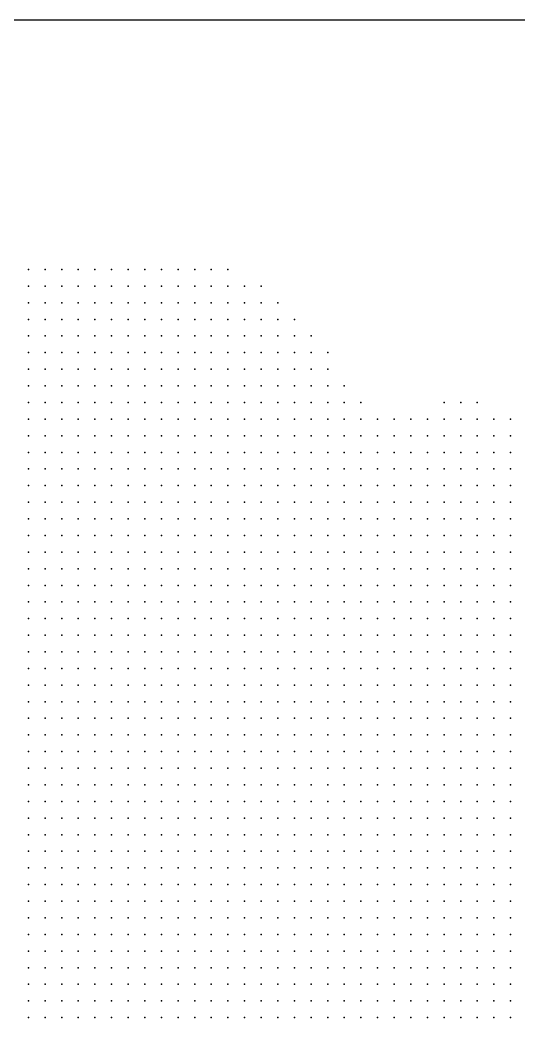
# Model space of a CAD drawing. Header units: millimetres. Extents: x 2848 to 6961, y 1568 to 7914.
# Drawn here: x 3367.8 to 3397.8, y 1649.8 to 1710.3 of the extents above; entities that cross this region are included whole.
import ezdxf

# ---------------------------------------------------------------- set-up
doc = ezdxf.new("R2010")
doc.units = ezdxf.units.MM
doc.header["$PDSIZE"] = -2

msp = doc.modelspace()

# ---------------------------------------------------------------- linework, layer by layer
msp.add_lwpolyline([(3308.282, 1590.289), (3428.282, 1590.289), (3428.282, 1710.289), (3308.282, 1710.289)], close=True)
at = {"color": 20, "true_color": 0xf44b2b}
for p in [(3368.282, 1695.289), (3369.282, 1695.289), (3370.282, 1695.289), (3371.282, 1695.289), (3372.282, 1695.289), (3373.282, 1695.289), (3374.282, 1695.289), (3375.282, 1695.289), (3376.282, 1695.289), (3377.282, 1695.289), (3378.282, 1695.289), (3379.282, 1695.289), (3380.282, 1695.289), (3368.282, 1694.289), (3369.282, 1694.289), (3370.282, 1694.289), (3371.282, 1694.289), (3372.282, 1694.289), (3373.282, 1694.289), (3374.282, 1694.289), (3375.282, 1694.289), (3376.282, 1694.289), (3377.282, 1694.289), (3378.282, 1694.289), (3379.282, 1694.289), (3380.282, 1694.289), (3381.282, 1694.289), (3382.282, 1694.289), (3368.282, 1693.289), (3369.282, 1693.289), (3370.282, 1693.289), (3371.282, 1693.289), (3372.282, 1693.289), (3373.282, 1693.289), (3374.282, 1693.289), (3375.282, 1693.289), (3376.282, 1693.289), (3377.282, 1693.289), (3378.282, 1693.289), (3379.282, 1693.289), (3380.282, 1693.289), (3381.282, 1693.289), (3382.282, 1693.289), (3383.282, 1693.289), (3368.282, 1692.289), (3369.282, 1692.289), (3370.282, 1692.289), (3371.282, 1692.289), (3372.282, 1692.289), (3373.282, 1692.289), (3374.282, 1692.289), (3375.282, 1692.289), (3376.282, 1692.289), (3377.282, 1692.289), (3378.282, 1692.289), (3379.282, 1692.289), (3380.282, 1692.289), (3381.282, 1692.289), (3382.282, 1692.289), (3383.282, 1692.289), (3384.282, 1692.289), (3368.282, 1691.289), (3369.282, 1691.289), (3370.282, 1691.289), (3371.282, 1691.289), (3372.282, 1691.289), (3373.282, 1691.289), (3374.282, 1691.289), (3375.282, 1691.289), (3376.282, 1691.289), (3377.282, 1691.289), (3378.282, 1691.289), (3379.282, 1691.289), (3380.282, 1691.289), (3381.282, 1691.289), (3382.282, 1691.289), (3383.282, 1691.289), (3384.282, 1691.289), (3385.282, 1691.289), (3368.282, 1690.289), (3369.282, 1690.289), (3370.282, 1690.289), (3371.282, 1690.289), (3372.282, 1690.289), (3373.282, 1690.289), (3374.282, 1690.289), (3375.282, 1690.289), (3376.282, 1690.289), (3377.282, 1690.289), (3378.282, 1690.289), (3379.282, 1690.289), (3380.282, 1690.289), (3381.282, 1690.289), (3382.282, 1690.289), (3383.282, 1690.289), (3384.282, 1690.289), (3385.282, 1690.289), (3386.282, 1690.289), (3368.282, 1689.289), (3369.282, 1689.289), (3370.282, 1689.289), (3371.282, 1689.289), (3372.282, 1689.289), (3373.282, 1689.289), (3374.282, 1689.289), (3375.282, 1689.289), (3376.282, 1689.289), (3377.282, 1689.289), (3378.282, 1689.289), (3379.282, 1689.289), (3380.282, 1689.289), (3381.282, 1689.289), (3382.282, 1689.289), (3383.282, 1689.289), (3384.282, 1689.289), (3385.282, 1689.289), (3386.282, 1689.289), (3368.282, 1688.289), (3369.282, 1688.289), (3370.282, 1688.289), (3371.282, 1688.289), (3372.282, 1688.289), (3373.282, 1688.289), (3374.282, 1688.289), (3375.282, 1688.289), (3376.282, 1688.289), (3377.282, 1688.289), (3378.282, 1688.289), (3379.282, 1688.289), (3380.282, 1688.289), (3381.282, 1688.289), (3382.282, 1688.289), (3383.282, 1688.289), (3384.282, 1688.289), (3385.282, 1688.289), (3386.282, 1688.289), (3387.282, 1688.289), (3368.282, 1687.289), (3369.282, 1687.289), (3370.282, 1687.289), (3371.282, 1687.289), (3372.282, 1687.289), (3373.282, 1687.289), (3374.282, 1687.289), (3375.282, 1687.289), (3376.282, 1687.289), (3377.282, 1687.289), (3378.282, 1687.289), (3379.282, 1687.289), (3380.282, 1687.289), (3381.282, 1687.289), (3382.282, 1687.289), (3383.282, 1687.289), (3384.282, 1687.289), (3385.282, 1687.289), (3386.282, 1687.289), (3387.282, 1687.289), (3388.282, 1687.289), (3393.282, 1687.289), (3394.282, 1687.289), (3395.282, 1687.289), (3368.282, 1686.289), (3369.282, 1686.289), (3370.282, 1686.289), (3371.282, 1686.289), (3372.282, 1686.289), (3373.282, 1686.289), (3374.282, 1686.289), (3375.282, 1686.289), (3376.282, 1686.289), (3377.282, 1686.289), (3378.282, 1686.289), (3379.282, 1686.289), (3380.282, 1686.289), (3381.282, 1686.289), (3382.282, 1686.289), (3383.282, 1686.289), (3384.282, 1686.289), (3385.282, 1686.289), (3386.282, 1686.289), (3387.282, 1686.289), (3389.282, 1686.289), (3390.282, 1686.289), (3391.282, 1686.289), (3392.282, 1686.289), (3393.282, 1686.289), (3394.282, 1686.289), (3395.282, 1686.289), (3396.282, 1686.289), (3397.282, 1686.289), (3368.282, 1685.289), (3369.282, 1685.289), (3370.282, 1685.289), (3371.282, 1685.289), (3372.282, 1685.289), (3373.282, 1685.289), (3374.282, 1685.289), (3375.282, 1685.289), (3376.282, 1685.289), (3377.282, 1685.289), (3378.282, 1685.289), (3379.282, 1685.289), (3380.282, 1685.289), (3381.282, 1685.289), (3382.282, 1685.289), (3383.282, 1685.289), (3384.282, 1685.289), (3385.282, 1685.289), (3386.282, 1685.289), (3387.282, 1685.289), (3388.282, 1685.289), (3391.282, 1685.289), (3392.282, 1685.289), (3393.282, 1685.289), (3394.282, 1685.289), (3395.282, 1685.289), (3396.282, 1685.289), (3397.282, 1685.289), (3391.282, 1684.289), (3392.282, 1684.289), (3393.282, 1684.289), (3394.282, 1684.289), (3395.282, 1684.289), (3396.282, 1684.289), (3397.282, 1684.289)]:
    msp.add_point(p, dxfattribs=at)
at = {"color": 20, "true_color": 0xf54c2b}
msp.add_point((3388.282, 1686.289), dxfattribs=at)
at = {"color": 20, "true_color": 0xf44d2e}
msp.add_point((3389.282, 1685.289), dxfattribs=at)
at = {"color": 20, "true_color": 0xf44d2d}
msp.add_point((3390.282, 1685.289), dxfattribs=at)
at = {"color": 20, "true_color": 0xf44b2a}
for p in [(3368.282, 1684.289), (3369.282, 1684.289), (3370.282, 1684.289), (3371.282, 1684.289), (3372.282, 1684.289), (3373.282, 1684.289), (3374.282, 1684.289), (3375.282, 1684.289), (3376.282, 1684.289), (3377.282, 1684.289), (3378.282, 1684.289), (3379.282, 1684.289), (3380.282, 1684.289), (3381.282, 1684.289), (3382.282, 1684.289), (3383.282, 1684.289), (3384.282, 1684.289), (3385.282, 1684.289), (3386.282, 1684.289), (3387.282, 1684.289)]:
    msp.add_point(p, dxfattribs=at)
at = {"color": 20, "true_color": 0xf54a28}
msp.add_point((3388.282, 1684.289), dxfattribs=at)
at = {"color": 20, "true_color": 0xf54925}
for p in [(3389.282, 1684.289), (3390.282, 1684.289)]:
    msp.add_point(p, dxfattribs=at)
at = {"color": 20, "true_color": 0xf64720}
for p in [(3368.282, 1683.289), (3369.282, 1683.289), (3370.282, 1683.289), (3371.282, 1683.289), (3372.282, 1683.289), (3373.282, 1683.289), (3374.282, 1683.289), (3375.282, 1683.289), (3376.282, 1683.289), (3377.282, 1683.289), (3378.282, 1683.289), (3379.282, 1683.289), (3380.282, 1683.289), (3381.282, 1683.289), (3382.282, 1683.289), (3383.282, 1683.289), (3384.282, 1683.289), (3385.282, 1683.289), (3386.282, 1683.289), (3387.282, 1683.289)]:
    msp.add_point(p, dxfattribs=at)
at = {"color": 20, "true_color": 0xf7461d}
msp.add_point((3388.282, 1683.289), dxfattribs=at)
at = {"color": 20, "true_color": 0xf7451a}
for p in [(3389.282, 1683.289), (3390.282, 1683.289)]:
    msp.add_point(p, dxfattribs=at)
at = {"color": 20, "true_color": 0xf74518}
msp.add_point((3391.282, 1683.289), dxfattribs=at)
at = {"color": 20, "true_color": 0xf14519}
msp.add_point((3392.282, 1683.289), dxfattribs=at)
at = {"color": 20, "true_color": 0xe94518}
msp.add_point((3393.282, 1683.289), dxfattribs=at)
at = {"color": 20, "true_color": 0xe84619}
for p in [(3394.282, 1683.289), (3395.282, 1683.289), (3396.282, 1683.289), (3397.282, 1683.289)]:
    msp.add_point(p, dxfattribs=at)
at = {"color": 20, "true_color": 0xfa3c0b}
msp.add_point((3368.282, 1682.289), dxfattribs=at)
at = {"color": 20, "true_color": 0xfa3d0a}
msp.add_point((3369.282, 1682.289), dxfattribs=at)
at = {"color": 20, "true_color": 0xfa3e08}
msp.add_point((3370.282, 1682.289), dxfattribs=at)
at = {"color": 20, "true_color": 0xfa3f09}
msp.add_point((3371.282, 1682.289), dxfattribs=at)
at = {"color": 20, "true_color": 0xfa410b}
for p in [(3372.282, 1682.289), (3374.282, 1682.289), (3375.282, 1682.289), (3376.282, 1682.289), (3377.282, 1682.289), (3378.282, 1682.289), (3379.282, 1682.289), (3380.282, 1682.289), (3381.282, 1682.289), (3382.282, 1682.289), (3383.282, 1682.289), (3384.282, 1682.289), (3385.282, 1682.289), (3387.282, 1682.289), (3388.282, 1682.289), (3389.282, 1682.289)]:
    msp.add_point(p, dxfattribs=at)
at = {"color": 20, "true_color": 0xfa420b}
for p in [(3373.282, 1682.289), (3386.282, 1682.289)]:
    msp.add_point(p, dxfattribs=at)
at = {"color": 20, "true_color": 0xf7410b}
msp.add_point((3390.282, 1682.289), dxfattribs=at)
at = {"color": 20, "true_color": 0xf04209}
msp.add_point((3391.282, 1682.289), dxfattribs=at)
at = {"color": 20, "true_color": 0xeb420a}
msp.add_point((3392.282, 1682.289), dxfattribs=at)
at = {"color": 20, "true_color": 0xea420a}
for p in [(3393.282, 1682.289), (3394.282, 1682.289), (3395.282, 1682.289), (3396.282, 1682.289), (3397.282, 1682.289)]:
    msp.add_point(p, dxfattribs=at)
at = {"color": 21, "true_color": 0xfea895}
msp.add_point((3368.282, 1681.289), dxfattribs=at)
at = {"color": 21, "true_color": 0xfe9a83}
msp.add_point((3369.282, 1681.289), dxfattribs=at)
at = {"color": 11, "true_color": 0xfd704b}
msp.add_point((3370.282, 1681.289), dxfattribs=at)
at = {"color": 20, "true_color": 0xfd5221}
msp.add_point((3371.282, 1681.289), dxfattribs=at)
at = {"color": 20, "true_color": 0xfb3d02}
msp.add_point((3372.282, 1681.289), dxfattribs=at)
at = {"color": 20, "true_color": 0xfb3a00}
for p in [(3373.282, 1681.289), (3385.282, 1681.289)]:
    msp.add_point(p, dxfattribs=at)
at = {"color": 20, "true_color": 0xfc3d00}
for p in [(3374.282, 1681.289), (3387.282, 1681.289), (3388.282, 1681.289)]:
    msp.add_point(p, dxfattribs=at)
at = {"color": 20, "true_color": 0xfc3f00}
for p in [(3375.282, 1681.289), (3382.282, 1681.289)]:
    msp.add_point(p, dxfattribs=at)
at = {"color": 20, "true_color": 0xfc4001}
for p in [(3376.282, 1681.289), (3379.282, 1681.289), (3380.282, 1681.289), (3381.282, 1681.289)]:
    msp.add_point(p, dxfattribs=at)
at = {"color": 20, "true_color": 0xfc3f01}
for p in [(3377.282, 1681.289), (3378.282, 1681.289)]:
    msp.add_point(p, dxfattribs=at)
at = {"color": 20, "true_color": 0xfc3e00}
msp.add_point((3383.282, 1681.289), dxfattribs=at)
at = {"color": 20, "true_color": 0xfc3c00}
msp.add_point((3384.282, 1681.289), dxfattribs=at)
at = {"color": 20, "true_color": 0xfb3900}
msp.add_point((3386.282, 1681.289), dxfattribs=at)
at = {"color": 20, "true_color": 0xf84000}
msp.add_point((3389.282, 1681.289), dxfattribs=at)
at = {"color": 20, "true_color": 0xef4000}
msp.add_point((3390.282, 1681.289), dxfattribs=at)
at = {"color": 20, "true_color": 0xed4000}
for p in [(3391.282, 1681.289), (3392.282, 1681.289), (3393.282, 1681.289), (3394.282, 1681.289), (3395.282, 1681.289), (3396.282, 1681.289), (3397.282, 1681.289), (3390.282, 1680.289), (3391.282, 1680.289), (3392.282, 1680.289), (3393.282, 1680.289), (3394.282, 1680.289), (3395.282, 1680.289), (3396.282, 1680.289), (3397.282, 1680.289), (3391.282, 1679.289), (3392.282, 1679.289), (3393.282, 1679.289), (3394.282, 1679.289), (3395.282, 1679.289), (3396.282, 1679.289), (3397.282, 1679.289), (3396.282, 1672.289), (3397.282, 1672.289), (3397.282, 1671.289), (3397.282, 1659.289), (3396.282, 1658.289), (3397.282, 1658.289), (3395.282, 1657.289), (3396.282, 1657.289), (3397.282, 1657.289), (3394.282, 1656.289), (3395.282, 1656.289), (3396.282, 1656.289), (3397.282, 1656.289), (3393.282, 1655.289), (3394.282, 1655.289), (3395.282, 1655.289), (3396.282, 1655.289), (3397.282, 1655.289), (3392.282, 1654.289), (3393.282, 1654.289), (3394.282, 1654.289), (3395.282, 1654.289), (3396.282, 1654.289), (3397.282, 1654.289), (3391.282, 1653.289), (3392.282, 1653.289), (3393.282, 1653.289), (3394.282, 1653.289), (3395.282, 1653.289), (3396.282, 1653.289), (3397.282, 1653.289), (3390.282, 1652.289), (3391.282, 1652.289), (3392.282, 1652.289), (3393.282, 1652.289), (3394.282, 1652.289), (3395.282, 1652.289), (3396.282, 1652.289), (3397.282, 1652.289), (3389.282, 1651.289), (3390.282, 1651.289), (3391.282, 1651.289), (3392.282, 1651.289), (3393.282, 1651.289), (3394.282, 1651.289), (3395.282, 1651.289), (3396.282, 1651.289), (3397.282, 1651.289), (3388.282, 1650.289), (3389.282, 1650.289), (3390.282, 1650.289), (3391.282, 1650.289), (3392.282, 1650.289), (3393.282, 1650.289), (3394.282, 1650.289), (3395.282, 1650.289), (3396.282, 1650.289), (3397.282, 1650.289)]:
    msp.add_point(p, dxfattribs=at)
at = {"color": 7, "true_color": 0xffffff}
for p in [(3368.282, 1680.289), (3369.282, 1680.289), (3368.282, 1679.289), (3369.282, 1679.289), (3370.282, 1679.289), (3371.282, 1679.289), (3372.282, 1679.289), (3386.282, 1679.289), (3387.282, 1679.289), (3368.282, 1678.289), (3369.282, 1678.289), (3370.282, 1678.289), (3371.282, 1678.289), (3372.282, 1678.289), (3373.282, 1678.289), (3374.282, 1678.289), (3375.282, 1678.289), (3381.282, 1678.289), (3382.282, 1678.289), (3383.282, 1678.289), (3384.282, 1678.289), (3385.282, 1678.289), (3386.282, 1678.289), (3387.282, 1678.289), (3388.282, 1678.289), (3368.282, 1677.289), (3369.282, 1677.289), (3370.282, 1677.289), (3371.282, 1677.289), (3372.282, 1677.289), (3373.282, 1677.289), (3374.282, 1677.289), (3375.282, 1677.289), (3376.282, 1677.289), (3377.282, 1677.289), (3378.282, 1677.289), (3379.282, 1677.289), (3380.282, 1677.289), (3381.282, 1677.289), (3382.282, 1677.289), (3383.282, 1677.289), (3384.282, 1677.289), (3385.282, 1677.289), (3386.282, 1677.289), (3387.282, 1677.289), (3388.282, 1677.289), (3368.282, 1676.289), (3369.282, 1676.289), (3370.282, 1676.289), (3371.282, 1676.289), (3372.282, 1676.289), (3373.282, 1676.289), (3374.282, 1676.289), (3375.282, 1676.289), (3376.282, 1676.289), (3377.282, 1676.289), (3378.282, 1676.289), (3379.282, 1676.289), (3380.282, 1676.289), (3381.282, 1676.289), (3382.282, 1676.289), (3383.282, 1676.289), (3384.282, 1676.289), (3385.282, 1676.289), (3386.282, 1676.289), (3387.282, 1676.289), (3388.282, 1676.289), (3389.282, 1676.289), (3368.282, 1675.289), (3369.282, 1675.289), (3370.282, 1675.289), (3371.282, 1675.289), (3372.282, 1675.289), (3373.282, 1675.289), (3374.282, 1675.289), (3375.282, 1675.289), (3376.282, 1675.289), (3377.282, 1675.289), (3378.282, 1675.289), (3379.282, 1675.289), (3380.282, 1675.289), (3381.282, 1675.289), (3382.282, 1675.289), (3383.282, 1675.289), (3384.282, 1675.289), (3385.282, 1675.289), (3386.282, 1675.289), (3387.282, 1675.289), (3388.282, 1675.289), (3389.282, 1675.289), (3390.282, 1675.289), (3368.282, 1674.289), (3369.282, 1674.289), (3370.282, 1674.289), (3371.282, 1674.289), (3372.282, 1674.289), (3373.282, 1674.289), (3374.282, 1674.289), (3375.282, 1674.289), (3376.282, 1674.289), (3377.282, 1674.289), (3378.282, 1674.289), (3379.282, 1674.289), (3380.282, 1674.289), (3381.282, 1674.289), (3382.282, 1674.289), (3383.282, 1674.289), (3384.282, 1674.289), (3385.282, 1674.289), (3386.282, 1674.289), (3387.282, 1674.289), (3388.282, 1674.289), (3389.282, 1674.289), (3390.282, 1674.289), (3391.282, 1674.289), (3368.282, 1673.289), (3369.282, 1673.289), (3370.282, 1673.289), (3371.282, 1673.289), (3372.282, 1673.289), (3373.282, 1673.289), (3374.282, 1673.289), (3375.282, 1673.289), (3376.282, 1673.289), (3377.282, 1673.289), (3378.282, 1673.289), (3379.282, 1673.289), (3380.282, 1673.289), (3381.282, 1673.289), (3382.282, 1673.289), (3383.282, 1673.289), (3384.282, 1673.289), (3385.282, 1673.289), (3386.282, 1673.289), (3387.282, 1673.289), (3388.282, 1673.289), (3389.282, 1673.289), (3390.282, 1673.289), (3391.282, 1673.289), (3392.282, 1673.289), (3368.282, 1672.289), (3369.282, 1672.289), (3370.282, 1672.289), (3371.282, 1672.289), (3372.282, 1672.289), (3373.282, 1672.289), (3374.282, 1672.289), (3375.282, 1672.289), (3376.282, 1672.289), (3377.282, 1672.289), (3378.282, 1672.289), (3379.282, 1672.289), (3380.282, 1672.289), (3381.282, 1672.289), (3382.282, 1672.289), (3383.282, 1672.289), (3384.282, 1672.289), (3385.282, 1672.289), (3386.282, 1672.289), (3387.282, 1672.289), (3388.282, 1672.289), (3389.282, 1672.289), (3390.282, 1672.289), (3391.282, 1672.289), (3392.282, 1672.289), (3368.282, 1671.289), (3369.282, 1671.289), (3370.282, 1671.289), (3371.282, 1671.289), (3372.282, 1671.289), (3373.282, 1671.289), (3374.282, 1671.289), (3375.282, 1671.289), (3390.282, 1671.289), (3391.282, 1671.289), (3392.282, 1671.289), (3393.282, 1671.289), (3368.282, 1670.289), (3369.282, 1670.289), (3370.282, 1670.289), (3371.282, 1670.289), (3372.282, 1670.289), (3390.282, 1670.289), (3391.282, 1670.289), (3392.282, 1670.289), (3393.282, 1670.289), (3394.282, 1670.289), (3368.282, 1669.289), (3369.282, 1669.289), (3370.282, 1669.289), (3371.282, 1669.289), (3389.282, 1669.289), (3390.282, 1669.289), (3391.282, 1669.289), (3392.282, 1669.289), (3393.282, 1669.289), (3394.282, 1669.289), (3368.282, 1668.289), (3369.282, 1668.289), (3370.282, 1668.289), (3386.282, 1668.289), (3387.282, 1668.289), (3388.282, 1668.289), (3389.282, 1668.289), (3390.282, 1668.289), (3391.282, 1668.289), (3392.282, 1668.289), (3393.282, 1668.289), (3394.282, 1668.289), (3395.282, 1668.289), (3368.282, 1667.289), (3369.282, 1667.289), (3370.282, 1667.289), (3383.282, 1667.289), (3384.282, 1667.289), (3385.282, 1667.289), (3386.282, 1667.289), (3387.282, 1667.289), (3388.282, 1667.289), (3389.282, 1667.289), (3390.282, 1667.289), (3391.282, 1667.289), (3392.282, 1667.289), (3393.282, 1667.289), (3394.282, 1667.289), (3395.282, 1667.289), (3396.282, 1667.289), (3368.282, 1666.289), (3369.282, 1666.289), (3370.282, 1666.289), (3371.282, 1666.289), (3380.282, 1666.289), (3381.282, 1666.289), (3382.282, 1666.289), (3383.282, 1666.289), (3384.282, 1666.289), (3385.282, 1666.289), (3386.282, 1666.289), (3387.282, 1666.289), (3388.282, 1666.289), (3389.282, 1666.289), (3390.282, 1666.289), (3391.282, 1666.289), (3392.282, 1666.289), (3393.282, 1666.289), (3394.282, 1666.289), (3395.282, 1666.289), (3396.282, 1666.289), (3368.282, 1665.289), (3369.282, 1665.289), (3370.282, 1665.289), (3371.282, 1665.289), (3378.282, 1665.289), (3379.282, 1665.289), (3380.282, 1665.289), (3381.282, 1665.289), (3382.282, 1665.289), (3383.282, 1665.289), (3384.282, 1665.289), (3385.282, 1665.289), (3386.282, 1665.289), (3387.282, 1665.289), (3388.282, 1665.289), (3389.282, 1665.289), (3390.282, 1665.289), (3391.282, 1665.289), (3392.282, 1665.289), (3393.282, 1665.289), (3394.282, 1665.289), (3395.282, 1665.289), (3396.282, 1665.289), (3368.282, 1664.289), (3369.282, 1664.289), (3370.282, 1664.289), (3371.282, 1664.289), (3377.282, 1664.289), (3378.282, 1664.289), (3379.282, 1664.289), (3380.282, 1664.289), (3381.282, 1664.289), (3382.282, 1664.289), (3383.282, 1664.289), (3384.282, 1664.289), (3385.282, 1664.289), (3386.282, 1664.289), (3387.282, 1664.289), (3388.282, 1664.289), (3389.282, 1664.289), (3390.282, 1664.289), (3391.282, 1664.289), (3392.282, 1664.289), (3393.282, 1664.289), (3394.282, 1664.289), (3395.282, 1664.289), (3396.282, 1664.289), (3368.282, 1663.289), (3369.282, 1663.289), (3370.282, 1663.289), (3371.282, 1663.289), (3376.282, 1663.289), (3377.282, 1663.289), (3378.282, 1663.289), (3379.282, 1663.289), (3380.282, 1663.289), (3381.282, 1663.289), (3382.282, 1663.289), (3383.282, 1663.289), (3384.282, 1663.289), (3385.282, 1663.289), (3386.282, 1663.289), (3387.282, 1663.289), (3388.282, 1663.289), (3389.282, 1663.289), (3390.282, 1663.289), (3391.282, 1663.289), (3392.282, 1663.289), (3393.282, 1663.289), (3394.282, 1663.289), (3395.282, 1663.289), (3396.282, 1663.289), (3368.282, 1662.289), (3369.282, 1662.289), (3370.282, 1662.289), (3371.282, 1662.289), (3376.282, 1662.289), (3377.282, 1662.289), (3378.282, 1662.289), (3379.282, 1662.289), (3380.282, 1662.289), (3381.282, 1662.289), (3382.282, 1662.289), (3383.282, 1662.289), (3384.282, 1662.289), (3385.282, 1662.289), (3386.282, 1662.289), (3387.282, 1662.289), (3388.282, 1662.289), (3389.282, 1662.289), (3390.282, 1662.289), (3391.282, 1662.289), (3392.282, 1662.289), (3393.282, 1662.289), (3394.282, 1662.289), (3395.282, 1662.289), (3368.282, 1661.289), (3369.282, 1661.289), (3370.282, 1661.289), (3371.282, 1661.289), (3372.282, 1661.289), (3377.282, 1661.289), (3378.282, 1661.289), (3379.282, 1661.289), (3380.282, 1661.289), (3381.282, 1661.289), (3382.282, 1661.289), (3383.282, 1661.289), (3384.282, 1661.289), (3385.282, 1661.289), (3386.282, 1661.289), (3387.282, 1661.289), (3388.282, 1661.289), (3389.282, 1661.289), (3390.282, 1661.289), (3391.282, 1661.289), (3392.282, 1661.289), (3393.282, 1661.289), (3394.282, 1661.289), (3368.282, 1660.289), (3369.282, 1660.289), (3370.282, 1660.289), (3371.282, 1660.289), (3372.282, 1660.289), (3377.282, 1660.289), (3378.282, 1660.289), (3379.282, 1660.289), (3380.282, 1660.289), (3381.282, 1660.289), (3382.282, 1660.289), (3383.282, 1660.289), (3384.282, 1660.289), (3385.282, 1660.289), (3386.282, 1660.289), (3387.282, 1660.289), (3388.282, 1660.289), (3389.282, 1660.289), (3390.282, 1660.289), (3391.282, 1660.289), (3392.282, 1660.289), (3393.282, 1660.289), (3368.282, 1659.289), (3369.282, 1659.289), (3370.282, 1659.289), (3371.282, 1659.289), (3372.282, 1659.289), (3378.282, 1659.289), (3379.282, 1659.289), (3380.282, 1659.289), (3381.282, 1659.289), (3382.282, 1659.289), (3383.282, 1659.289), (3384.282, 1659.289), (3385.282, 1659.289), (3386.282, 1659.289), (3387.282, 1659.289), (3388.282, 1659.289), (3389.282, 1659.289), (3390.282, 1659.289), (3391.282, 1659.289), (3392.282, 1659.289), (3368.282, 1658.289), (3369.282, 1658.289), (3370.282, 1658.289), (3371.282, 1658.289), (3372.282, 1658.289), (3378.282, 1658.289), (3379.282, 1658.289), (3380.282, 1658.289), (3381.282, 1658.289), (3382.282, 1658.289), (3383.282, 1658.289), (3384.282, 1658.289), (3385.282, 1658.289), (3386.282, 1658.289), (3387.282, 1658.289), (3388.282, 1658.289), (3389.282, 1658.289), (3390.282, 1658.289), (3391.282, 1658.289), (3368.282, 1657.289), (3369.282, 1657.289), (3370.282, 1657.289), (3371.282, 1657.289), (3372.282, 1657.289), (3379.282, 1657.289), (3380.282, 1657.289), (3381.282, 1657.289), (3382.282, 1657.289), (3383.282, 1657.289), (3384.282, 1657.289), (3385.282, 1657.289), (3386.282, 1657.289), (3387.282, 1657.289), (3388.282, 1657.289), (3389.282, 1657.289), (3390.282, 1657.289), (3368.282, 1656.289), (3369.282, 1656.289), (3370.282, 1656.289), (3371.282, 1656.289), (3372.282, 1656.289), (3380.282, 1656.289), (3381.282, 1656.289), (3382.282, 1656.289), (3383.282, 1656.289), (3384.282, 1656.289), (3385.282, 1656.289), (3386.282, 1656.289), (3387.282, 1656.289), (3388.282, 1656.289), (3389.282, 1656.289), (3390.282, 1656.289), (3368.282, 1655.289), (3369.282, 1655.289), (3370.282, 1655.289), (3371.282, 1655.289), (3372.282, 1655.289), (3373.282, 1655.289), (3380.282, 1655.289), (3381.282, 1655.289), (3382.282, 1655.289), (3383.282, 1655.289), (3384.282, 1655.289), (3385.282, 1655.289), (3386.282, 1655.289), (3387.282, 1655.289), (3388.282, 1655.289), (3389.282, 1655.289), (3368.282, 1654.289), (3369.282, 1654.289), (3370.282, 1654.289), (3371.282, 1654.289), (3372.282, 1654.289), (3373.282, 1654.289), (3380.282, 1654.289), (3381.282, 1654.289), (3382.282, 1654.289), (3383.282, 1654.289), (3384.282, 1654.289), (3385.282, 1654.289), (3386.282, 1654.289), (3387.282, 1654.289), (3388.282, 1654.289), (3368.282, 1653.289), (3369.282, 1653.289), (3370.282, 1653.289), (3380.282, 1653.289), (3381.282, 1653.289), (3382.282, 1653.289), (3383.282, 1653.289), (3384.282, 1653.289), (3385.282, 1653.289), (3386.282, 1653.289), (3387.282, 1653.289), (3379.282, 1652.289), (3380.282, 1652.289), (3381.282, 1652.289), (3382.282, 1652.289), (3383.282, 1652.289), (3384.282, 1652.289), (3385.282, 1652.289), (3386.282, 1652.289), (3378.282, 1651.289), (3379.282, 1651.289), (3380.282, 1651.289), (3381.282, 1651.289), (3382.282, 1651.289), (3383.282, 1651.289), (3384.282, 1651.289), (3385.282, 1651.289), (3376.282, 1650.289), (3377.282, 1650.289), (3378.282, 1650.289), (3379.282, 1650.289), (3380.282, 1650.289), (3381.282, 1650.289), (3382.282, 1650.289), (3383.282, 1650.289), (3384.282, 1650.289), (3385.282, 1650.289)]:
    msp.add_point(p, dxfattribs=at)
at = {"color": 7, "true_color": 0xfff9f8}
for p in [(3370.282, 1680.289), (3373.282, 1657.289)]:
    msp.add_point(p, dxfattribs=at)
at = {"color": 254, "true_color": 0xffdfd7}
msp.add_point((3371.282, 1680.289), dxfattribs=at)
at = {"color": 31, "true_color": 0xfeb3a0}
msp.add_point((3372.282, 1680.289), dxfattribs=at)
at = {"color": 11, "true_color": 0xfb7f63}
msp.add_point((3373.282, 1680.289), dxfattribs=at)
at = {"color": 20, "true_color": 0xfd5528}
msp.add_point((3374.282, 1680.289), dxfattribs=at)
at = {"color": 20, "true_color": 0xfe4008}
msp.add_point((3375.282, 1680.289), dxfattribs=at)
at = {"color": 20, "true_color": 0xfe3b00}
for p in [(3376.282, 1680.289), (3381.282, 1680.289)]:
    msp.add_point(p, dxfattribs=at)
at = {"color": 20, "true_color": 0xff3e00}
for p in [(3377.282, 1680.289), (3379.282, 1680.289)]:
    msp.add_point(p, dxfattribs=at)
at = {"color": 20, "true_color": 0xff3f00}
msp.add_point((3378.282, 1680.289), dxfattribs=at)
at = {"color": 20, "true_color": 0xff3b00}
msp.add_point((3380.282, 1680.289), dxfattribs=at)
at = {"color": 20, "true_color": 0xfd4109}
msp.add_point((3382.282, 1680.289), dxfattribs=at)
at = {"color": 20, "true_color": 0xfd4e1d}
msp.add_point((3383.282, 1680.289), dxfattribs=at)
at = {"color": 30, "true_color": 0xfe6131}
msp.add_point((3384.282, 1680.289), dxfattribs=at)
at = {"color": 11, "true_color": 0xfa795b}
msp.add_point((3385.282, 1680.289), dxfattribs=at)
at = {"color": 21, "true_color": 0xfc9a84}
msp.add_point((3386.282, 1680.289), dxfattribs=at)
at = {"color": 31, "true_color": 0xffb39f}
msp.add_point((3387.282, 1680.289), dxfattribs=at)
at = {"color": 13, "true_color": 0xf8704b}
msp.add_point((3388.282, 1680.289), dxfattribs=at)
at = {"color": 20, "true_color": 0xee3c00}
for p in [(3389.282, 1680.289), (3380.282, 1670.289), (3381.282, 1670.289)]:
    msp.add_point(p, dxfattribs=at)
at = {"color": 7, "true_color": 0xfffbfa}
for p in [(3373.282, 1679.289), (3371.282, 1668.289), (3371.282, 1653.289)]:
    msp.add_point(p, dxfattribs=at)
at = {"color": 7, "true_color": 0xffe5df}
msp.add_point((3374.282, 1679.289), dxfattribs=at)
at = {"color": 31, "true_color": 0xfeb9a9}
msp.add_point((3375.282, 1679.289), dxfattribs=at)
at = {"color": 11, "true_color": 0xfd876a}
msp.add_point((3376.282, 1679.289), dxfattribs=at)
at = {"color": 20, "true_color": 0xfd5b2e}
msp.add_point((3377.282, 1679.289), dxfattribs=at)
at = {"color": 20, "true_color": 0xfe5121}
msp.add_point((3378.282, 1679.289), dxfattribs=at)
at = {"color": 20, "true_color": 0xfd5e33}
msp.add_point((3379.282, 1679.289), dxfattribs=at)
at = {"color": 11, "true_color": 0xfd8164}
msp.add_point((3380.282, 1679.289), dxfattribs=at)
at = {"color": 21, "true_color": 0xfe9f87}
msp.add_point((3381.282, 1679.289), dxfattribs=at)
at = {"color": 31, "true_color": 0xfcbcad}
msp.add_point((3382.282, 1679.289), dxfattribs=at)
at = {"color": 254, "true_color": 0xfedad2}
msp.add_point((3383.282, 1679.289), dxfattribs=at)
at = {"color": 7, "true_color": 0xfff0ec}
msp.add_point((3384.282, 1679.289), dxfattribs=at)
at = {"color": 7, "true_color": 0xfefafa}
for p in [(3385.282, 1679.289), (3397.282, 1665.289)]:
    msp.add_point(p, dxfattribs=at)
at = {"color": 254, "true_color": 0xfadcd5}
msp.add_point((3388.282, 1679.289), dxfattribs=at)
at = {"color": 20, "true_color": 0xee5b2d}
msp.add_point((3389.282, 1679.289), dxfattribs=at)
at = {"color": 20, "true_color": 0xed3d00}
for p in [(3390.282, 1679.289), (3392.282, 1678.289), (3393.282, 1678.289), (3394.282, 1678.289), (3395.282, 1678.289), (3396.282, 1678.289), (3397.282, 1678.289), (3393.282, 1677.289), (3394.282, 1677.289), (3395.282, 1677.289), (3396.282, 1677.289), (3397.282, 1677.289), (3393.282, 1676.289), (3395.282, 1672.289), (3396.282, 1671.289), (3391.282, 1654.289), (3390.282, 1653.289), (3387.282, 1650.289)]:
    msp.add_point(p, dxfattribs=at)
at = {"color": 7, "true_color": 0xfffcfb}
for p in [(3376.282, 1678.289), (3376.282, 1671.289)]:
    msp.add_point(p, dxfattribs=at)
at = {"color": 7, "true_color": 0xfff0ed}
msp.add_point((3377.282, 1678.289), dxfattribs=at)
at = {"color": 7, "true_color": 0xffe8e3}
msp.add_point((3378.282, 1678.289), dxfattribs=at)
at = {"color": 7, "true_color": 0xfff1ee}
msp.add_point((3379.282, 1678.289), dxfattribs=at)
at = {"color": 7, "true_color": 0xfffaf9}
for p in [(3380.282, 1678.289), (3393.282, 1672.289), (3395.282, 1669.289), (3377.282, 1665.289)]:
    msp.add_point(p, dxfattribs=at)
at = {"color": 254, "true_color": 0xfac5b6}
msp.add_point((3389.282, 1678.289), dxfattribs=at)
at = {"color": 20, "true_color": 0xef4b18}
msp.add_point((3390.282, 1678.289), dxfattribs=at)
at = {"color": 20, "true_color": 0xed3b00}
for p in [(3391.282, 1678.289), (3392.282, 1676.289), (3394.282, 1674.289)]:
    msp.add_point(p, dxfattribs=at)
at = {"color": 7, "true_color": 0xfffefe}
for p in [(3389.282, 1677.289), (3388.282, 1669.289), (3373.282, 1656.289)]:
    msp.add_point(p, dxfattribs=at)
at = {"color": 21, "true_color": 0xf5a794}
msp.add_point((3390.282, 1677.289), dxfattribs=at)
at = {"color": 20, "true_color": 0xed3f0a}
msp.add_point((3391.282, 1677.289), dxfattribs=at)
at = {"color": 20, "true_color": 0xed3c00}
for p in [(3392.282, 1677.289), (3382.282, 1669.289), (3389.282, 1652.289), (3388.282, 1651.289)]:
    msp.add_point(p, dxfattribs=at)
at = {"color": 7, "true_color": 0xfef9f8}
for p in [(3390.282, 1676.289), (3397.282, 1664.289)]:
    msp.add_point(p, dxfattribs=at)
at = {"color": 11, "true_color": 0xf3896a}
msp.add_point((3391.282, 1676.289), dxfattribs=at)
at = {"color": 20, "true_color": 0xed3e00}
for p in [(3394.282, 1676.289), (3395.282, 1676.289), (3396.282, 1676.289), (3397.282, 1676.289), (3396.282, 1675.289), (3395.282, 1674.289), (3396.282, 1674.289), (3397.282, 1674.289), (3395.282, 1673.289), (3394.282, 1657.289), (3393.282, 1656.289), (3392.282, 1655.289)]:
    msp.add_point(p, dxfattribs=at)
at = {"color": 7, "true_color": 0xfeece7}
msp.add_point((3391.282, 1675.289), dxfattribs=at)
at = {"color": 13, "true_color": 0xf4704c}
msp.add_point((3392.282, 1675.289), dxfattribs=at)
at = {"color": 20, "true_color": 0xed3a00}
msp.add_point((3393.282, 1675.289), dxfattribs=at)
at = {"color": 20, "true_color": 0xed3f00}
for p in [(3394.282, 1675.289), (3395.282, 1675.289), (3397.282, 1675.289), (3396.282, 1673.289), (3397.282, 1673.289), (3397.282, 1670.289), (3381.282, 1669.289), (3397.282, 1660.289), (3396.282, 1659.289), (3395.282, 1658.289)]:
    msp.add_point(p, dxfattribs=at)
at = {"color": 254, "true_color": 0xfcd9d1}
msp.add_point((3392.282, 1674.289), dxfattribs=at)
at = {"color": 20, "true_color": 0xee5526}
msp.add_point((3393.282, 1674.289), dxfattribs=at)
at = {"color": 31, "true_color": 0xfab8a4}
msp.add_point((3393.282, 1673.289), dxfattribs=at)
at = {"color": 20, "true_color": 0xef450f}
for p in [(3394.282, 1673.289), (3394.282, 1658.289)]:
    msp.add_point(p, dxfattribs=at)
at = {"color": 11, "true_color": 0xf88e71}
msp.add_point((3394.282, 1672.289), dxfattribs=at)
at = {"color": 7, "true_color": 0xfdece8}
msp.add_point((3377.282, 1671.289), dxfattribs=at)
at = {"color": 254, "true_color": 0xfbccc1}
msp.add_point((3378.282, 1671.289), dxfattribs=at)
at = {"color": 21, "true_color": 0xf6a18a}
msp.add_point((3379.282, 1671.289), dxfattribs=at)
at = {"color": 11, "true_color": 0xf48b69}
msp.add_point((3380.282, 1671.289), dxfattribs=at)
at = {"color": 11, "true_color": 0xf58760}
msp.add_point((3381.282, 1671.289), dxfattribs=at)
at = {"color": 11, "true_color": 0xf38d6c}
msp.add_point((3382.282, 1671.289), dxfattribs=at)
at = {"color": 21, "true_color": 0xf39b81}
msp.add_point((3383.282, 1671.289), dxfattribs=at)
at = {"color": 21, "true_color": 0xf3ae9a}
msp.add_point((3384.282, 1671.289), dxfattribs=at)
at = {"color": 31, "true_color": 0xf2bdaf}
msp.add_point((3385.282, 1671.289), dxfattribs=at)
at = {"color": 254, "true_color": 0xf6cac0}
msp.add_point((3386.282, 1671.289), dxfattribs=at)
at = {"color": 254, "true_color": 0xfad9d0}
msp.add_point((3387.282, 1671.289), dxfattribs=at)
at = {"color": 254, "true_color": 0xfae5de}
msp.add_point((3388.282, 1671.289), dxfattribs=at)
at = {"color": 7, "true_color": 0xfffdfc}
for p in [(3389.282, 1671.289), (3385.282, 1668.289), (3392.282, 1658.289)]:
    msp.add_point(p, dxfattribs=at)
at = {"color": 254, "true_color": 0xfde4dd}
msp.add_point((3394.282, 1671.289), dxfattribs=at)
at = {"color": 13, "true_color": 0xf36238}
msp.add_point((3395.282, 1671.289), dxfattribs=at)
at = {"color": 7, "true_color": 0xfff5f3}
msp.add_point((3373.282, 1670.289), dxfattribs=at)
at = {"color": 254, "true_color": 0xfddbd2}
msp.add_point((3374.282, 1670.289), dxfattribs=at)
at = {"color": 31, "true_color": 0xf6b2a0}
msp.add_point((3375.282, 1670.289), dxfattribs=at)
at = {"color": 11, "true_color": 0xf48467}
msp.add_point((3376.282, 1670.289), dxfattribs=at)
at = {"color": 30, "true_color": 0xf26034}
msp.add_point((3377.282, 1670.289), dxfattribs=at)
at = {"color": 20, "true_color": 0xf0430e}
msp.add_point((3378.282, 1670.289), dxfattribs=at)
at = {"color": 20, "true_color": 0xee3d02}
msp.add_point((3379.282, 1670.289), dxfattribs=at)
at = {"color": 20, "true_color": 0xec3c00}
msp.add_point((3382.282, 1670.289), dxfattribs=at)
at = {"color": 20, "true_color": 0xec3e00}
msp.add_point((3383.282, 1670.289), dxfattribs=at)
at = {"color": 20, "true_color": 0xec3d03}
msp.add_point((3384.282, 1670.289), dxfattribs=at)
at = {"color": 20, "true_color": 0xec3d07}
msp.add_point((3385.282, 1670.289), dxfattribs=at)
at = {"color": 20, "true_color": 0xee471b}
msp.add_point((3386.282, 1670.289), dxfattribs=at)
at = {"color": 13, "true_color": 0xf26f4e}
msp.add_point((3387.282, 1670.289), dxfattribs=at)
at = {"color": 31, "true_color": 0xf8b9a6}
msp.add_point((3388.282, 1670.289), dxfattribs=at)
at = {"color": 7, "true_color": 0xfefaf8}
msp.add_point((3389.282, 1670.289), dxfattribs=at)
at = {"color": 31, "true_color": 0xfcc0b1}
msp.add_point((3395.282, 1670.289), dxfattribs=at)
at = {"color": 20, "true_color": 0xee4711}
msp.add_point((3396.282, 1670.289), dxfattribs=at)
at = {"color": 254, "true_color": 0xfdd2c8}
msp.add_point((3372.282, 1669.289), dxfattribs=at)
at = {"color": 11, "true_color": 0xf87551}
msp.add_point((3373.282, 1669.289), dxfattribs=at)
at = {"color": 20, "true_color": 0xf24c1a}
msp.add_point((3374.282, 1669.289), dxfattribs=at)
at = {"color": 20, "true_color": 0xf03f07}
msp.add_point((3375.282, 1669.289), dxfattribs=at)
at = {"color": 20, "true_color": 0xf03a00}
msp.add_point((3376.282, 1669.289), dxfattribs=at)
at = {"color": 20, "true_color": 0xef3d00}
msp.add_point((3377.282, 1669.289), dxfattribs=at)
at = {"color": 20, "true_color": 0xef3f00}
for p in [(3378.282, 1669.289), (3379.282, 1669.289), (3380.282, 1669.289), (3377.282, 1668.289), (3378.282, 1668.289), (3377.282, 1654.289)]:
    msp.add_point(p, dxfattribs=at)
at = {"color": 20, "true_color": 0xec3e04}
msp.add_point((3383.282, 1669.289), dxfattribs=at)
at = {"color": 20, "true_color": 0xf25827}
msp.add_point((3384.282, 1669.289), dxfattribs=at)
at = {"color": 11, "true_color": 0xf5886a}
msp.add_point((3385.282, 1669.289), dxfattribs=at)
at = {"color": 254, "true_color": 0xf9c3b4}
msp.add_point((3386.282, 1669.289), dxfattribs=at)
at = {"color": 7, "true_color": 0xfeefeb}
for p in [(3387.282, 1669.289), (3372.282, 1653.289)]:
    msp.add_point(p, dxfattribs=at)
at = {"color": 11, "true_color": 0xf48f73}
msp.add_point((3396.282, 1669.289), dxfattribs=at)
at = {"color": 20, "true_color": 0xed3e01}
msp.add_point((3397.282, 1669.289), dxfattribs=at)
at = {"color": 11, "true_color": 0xf88568}
msp.add_point((3372.282, 1668.289), dxfattribs=at)
at = {"color": 20, "true_color": 0xf13700}
for p in [(3373.282, 1668.289), (3374.282, 1661.289)]:
    msp.add_point(p, dxfattribs=at)
at = {"color": 20, "true_color": 0xf23e00}
for p in [(3374.282, 1668.289), (3375.282, 1666.289), (3373.282, 1651.289)]:
    msp.add_point(p, dxfattribs=at)
at = {"color": 20, "true_color": 0xf23f00}
for p in [(3375.282, 1668.289), (3374.282, 1667.289), (3375.282, 1667.289), (3374.282, 1666.289)]:
    msp.add_point(p, dxfattribs=at)
at = {"color": 20, "true_color": 0xf13f00}
for p in [(3376.282, 1668.289), (3376.282, 1656.289), (3376.282, 1655.289), (3376.282, 1654.289), (3376.282, 1653.289)]:
    msp.add_point(p, dxfattribs=at)
at = {"color": 20, "true_color": 0xef3c00}
for p in [(3379.282, 1668.289), (3377.282, 1667.289)]:
    msp.add_point(p, dxfattribs=at)
at = {"color": 20, "true_color": 0xef3b00}
for p in [(3380.282, 1668.289), (3377.282, 1656.289), (3377.282, 1653.289)]:
    msp.add_point(p, dxfattribs=at)
at = {"color": 20, "true_color": 0xf04916}
msp.add_point((3381.282, 1668.289), dxfattribs=at)
at = {"color": 23, "true_color": 0xf3734e}
msp.add_point((3382.282, 1668.289), dxfattribs=at)
at = {"color": 21, "true_color": 0xf5ac97}
msp.add_point((3383.282, 1668.289), dxfattribs=at)
at = {"color": 254, "true_color": 0xfde3dd}
msp.add_point((3384.282, 1668.289), dxfattribs=at)
at = {"color": 7, "true_color": 0xfde5de}
msp.add_point((3396.282, 1668.289), dxfattribs=at)
at = {"color": 20, "true_color": 0xef5d31}
msp.add_point((3397.282, 1668.289), dxfattribs=at)
at = {"color": 7, "true_color": 0xfffefd}
for p in [(3371.282, 1667.289), (3391.282, 1657.289)]:
    msp.add_point(p, dxfattribs=at)
at = {"color": 11, "true_color": 0xf88d71}
msp.add_point((3372.282, 1667.289), dxfattribs=at)
at = {"color": 20, "true_color": 0xf13900}
for p in [(3373.282, 1667.289), (3375.282, 1656.289)]:
    msp.add_point(p, dxfattribs=at)
at = {"color": 20, "true_color": 0xf13e00}
msp.add_point((3376.282, 1667.289), dxfattribs=at)
at = {"color": 20, "true_color": 0xef4007}
msp.add_point((3378.282, 1667.289), dxfattribs=at)
at = {"color": 13, "true_color": 0xf15f35}
msp.add_point((3379.282, 1667.289), dxfattribs=at)
at = {"color": 21, "true_color": 0xf69276}
msp.add_point((3380.282, 1667.289), dxfattribs=at)
at = {"color": 254, "true_color": 0xfcd1c8}
msp.add_point((3381.282, 1667.289), dxfattribs=at)
at = {"color": 7, "true_color": 0xfff6f4}
msp.add_point((3382.282, 1667.289), dxfattribs=at)
at = {"color": 21, "true_color": 0xf7af9a}
msp.add_point((3397.282, 1667.289), dxfattribs=at)
at = {"color": 21, "true_color": 0xfaad98}
msp.add_point((3372.282, 1666.289), dxfattribs=at)
at = {"color": 20, "true_color": 0xf33f04}
msp.add_point((3373.282, 1666.289), dxfattribs=at)
at = {"color": 20, "true_color": 0xf2450b}
msp.add_point((3376.282, 1666.289), dxfattribs=at)
at = {"color": 11, "true_color": 0xf77f60}
msp.add_point((3377.282, 1666.289), dxfattribs=at)
at = {"color": 31, "true_color": 0xfbbfaf}
msp.add_point((3378.282, 1666.289), dxfattribs=at)
at = {"color": 7, "true_color": 0xfdebe7}
msp.add_point((3379.282, 1666.289), dxfattribs=at)
at = {"color": 7, "true_color": 0xfeede9}
msp.add_point((3397.282, 1666.289), dxfattribs=at)
at = {"color": 254, "true_color": 0xfbcac0}
msp.add_point((3372.282, 1665.289), dxfattribs=at)
at = {"color": 20, "true_color": 0xf24613}
msp.add_point((3373.282, 1665.289), dxfattribs=at)
at = {"color": 20, "true_color": 0xf23d00}
for p in [(3374.282, 1665.289), (3375.282, 1658.289), (3374.282, 1652.289), (3375.282, 1652.289)]:
    msp.add_point(p, dxfattribs=at)
at = {"color": 20, "true_color": 0xf2460d}
msp.add_point((3375.282, 1665.289), dxfattribs=at)
at = {"color": 21, "true_color": 0xf9ad94}
msp.add_point((3376.282, 1665.289), dxfattribs=at)
at = {"color": 254, "true_color": 0xfee2dc}
msp.add_point((3372.282, 1664.289), dxfattribs=at)
at = {"color": 20, "true_color": 0xf35020}
msp.add_point((3373.282, 1664.289), dxfattribs=at)
at = {"color": 20, "true_color": 0xf23b00}
for p in [(3374.282, 1664.289), (3374.282, 1651.289)]:
    msp.add_point(p, dxfattribs=at)
at = {"color": 11, "true_color": 0xf58667}
msp.add_point((3375.282, 1664.289), dxfattribs=at)
at = {"color": 7, "true_color": 0xfffcfc}
msp.add_point((3376.282, 1664.289), dxfattribs=at)
at = {"color": 7, "true_color": 0xfef1ef}
msp.add_point((3372.282, 1663.289), dxfattribs=at)
at = {"color": 13, "true_color": 0xf6663d}
msp.add_point((3373.282, 1663.289), dxfattribs=at)
at = {"color": 20, "true_color": 0xf23900}
msp.add_point((3374.282, 1663.289), dxfattribs=at)
at = {"color": 21, "true_color": 0xfaaf9d}
msp.add_point((3375.282, 1663.289), dxfattribs=at)
at = {"color": 254, "true_color": 0xfbdbd4}
msp.add_point((3397.282, 1663.289), dxfattribs=at)
at = {"color": 7, "true_color": 0xfffafa}
msp.add_point((3372.282, 1662.289), dxfattribs=at)
at = {"color": 11, "true_color": 0xf78365}
msp.add_point((3373.282, 1662.289), dxfattribs=at)
at = {"color": 20, "true_color": 0xf23800}
msp.add_point((3374.282, 1662.289), dxfattribs=at)
at = {"color": 21, "true_color": 0xf7997f}
msp.add_point((3375.282, 1662.289), dxfattribs=at)
at = {"color": 7, "true_color": 0xfef0ec}
msp.add_point((3396.282, 1662.289), dxfattribs=at)
at = {"color": 23, "true_color": 0xf37952}
msp.add_point((3397.282, 1662.289), dxfattribs=at)
at = {"color": 21, "true_color": 0xf89d86}
msp.add_point((3373.282, 1661.289), dxfattribs=at)
at = {"color": 20, "true_color": 0xf25e34}
msp.add_point((3375.282, 1661.289), dxfattribs=at)
at = {"color": 7, "true_color": 0xfde8e4}
msp.add_point((3376.282, 1661.289), dxfattribs=at)
at = {"color": 7, "true_color": 0xfef5f3}
for p in [(3395.282, 1661.289), (3377.282, 1651.289)]:
    msp.add_point(p, dxfattribs=at)
at = {"color": 11, "true_color": 0xf78d72}
msp.add_point((3396.282, 1661.289), dxfattribs=at)
at = {"color": 20, "true_color": 0xee3f02}
msp.add_point((3397.282, 1661.289), dxfattribs=at)
at = {"color": 31, "true_color": 0xf9b8a5}
msp.add_point((3373.282, 1660.289), dxfattribs=at)
at = {"color": 20, "true_color": 0xf24004}
msp.add_point((3374.282, 1660.289), dxfattribs=at)
at = {"color": 20, "true_color": 0xf03b02}
msp.add_point((3375.282, 1660.289), dxfattribs=at)
at = {"color": 21, "true_color": 0xf6a28d}
msp.add_point((3376.282, 1660.289), dxfattribs=at)
at = {"color": 7, "true_color": 0xfdf8f6}
msp.add_point((3394.282, 1660.289), dxfattribs=at)
at = {"color": 21, "true_color": 0xf2967c}
msp.add_point((3395.282, 1660.289), dxfattribs=at)
at = {"color": 20, "true_color": 0xed4008}
msp.add_point((3396.282, 1660.289), dxfattribs=at)
at = {"color": 254, "true_color": 0xfcd4cc}
msp.add_point((3373.282, 1659.289), dxfattribs=at)
at = {"color": 20, "true_color": 0xf24a1a}
msp.add_point((3374.282, 1659.289), dxfattribs=at)
at = {"color": 20, "true_color": 0xf13b00}
msp.add_point((3375.282, 1659.289), dxfattribs=at)
at = {"color": 20, "true_color": 0xf1592c}
msp.add_point((3376.282, 1659.289), dxfattribs=at)
at = {"color": 254, "true_color": 0xfbe2dc}
msp.add_point((3377.282, 1659.289), dxfattribs=at)
at = {"color": 7, "true_color": 0xfffbfb}
msp.add_point((3393.282, 1659.289), dxfattribs=at)
at = {"color": 21, "true_color": 0xf59f89}
msp.add_point((3394.282, 1659.289), dxfattribs=at)
at = {"color": 20, "true_color": 0xed410a}
msp.add_point((3395.282, 1659.289), dxfattribs=at)
at = {"color": 7, "true_color": 0xfeece9}
msp.add_point((3373.282, 1658.289), dxfattribs=at)
at = {"color": 20, "true_color": 0xf3562a}
msp.add_point((3374.282, 1658.289), dxfattribs=at)
at = {"color": 20, "true_color": 0xf13c00}
for p in [(3376.282, 1658.289), (3375.282, 1653.289)]:
    msp.add_point(p, dxfattribs=at)
at = {"color": 21, "true_color": 0xf99b82}
msp.add_point((3377.282, 1658.289), dxfattribs=at)
at = {"color": 21, "true_color": 0xfaa996}
msp.add_point((3393.282, 1658.289), dxfattribs=at)
at = {"color": 13, "true_color": 0xf6714c}
msp.add_point((3374.282, 1657.289), dxfattribs=at)
at = {"color": 20, "true_color": 0xf23c00}
msp.add_point((3375.282, 1657.289), dxfattribs=at)
at = {"color": 20, "true_color": 0xf13d00}
for p in [(3376.282, 1657.289), (3375.282, 1654.289)]:
    msp.add_point(p, dxfattribs=at)
at = {"color": 20, "true_color": 0xf35323}
msp.add_point((3377.282, 1657.289), dxfattribs=at)
at = {"color": 254, "true_color": 0xfddcd4}
msp.add_point((3378.282, 1657.289), dxfattribs=at)
at = {"color": 21, "true_color": 0xfaaf9b}
msp.add_point((3392.282, 1657.289), dxfattribs=at)
at = {"color": 20, "true_color": 0xef4711}
msp.add_point((3393.282, 1657.289), dxfattribs=at)
at = {"color": 21, "true_color": 0xf9927a}
msp.add_point((3374.282, 1656.289), dxfattribs=at)
at = {"color": 11, "true_color": 0xf18c70}
msp.add_point((3378.282, 1656.289), dxfattribs=at)
at = {"color": 7, "true_color": 0xfefbfb}
msp.add_point((3379.282, 1656.289), dxfattribs=at)
at = {"color": 31, "true_color": 0xf9b6a4}
msp.add_point((3391.282, 1656.289), dxfattribs=at)
at = {"color": 20, "true_color": 0xee4913}
msp.add_point((3392.282, 1656.289), dxfattribs=at)
at = {"color": 21, "true_color": 0xf9ac98}
msp.add_point((3374.282, 1655.289), dxfattribs=at)
at = {"color": 20, "true_color": 0xf13a00}
msp.add_point((3375.282, 1655.289), dxfattribs=at)
at = {"color": 20, "true_color": 0xef3e00}
msp.add_point((3377.282, 1655.289), dxfattribs=at)
at = {"color": 20, "true_color": 0xef4c19}
msp.add_point((3378.282, 1655.289), dxfattribs=at)
at = {"color": 254, "true_color": 0xf9d3c8}
msp.add_point((3379.282, 1655.289), dxfattribs=at)
at = {"color": 31, "true_color": 0xfabfaf}
msp.add_point((3390.282, 1655.289), dxfattribs=at)
at = {"color": 20, "true_color": 0xef4b17}
msp.add_point((3391.282, 1655.289), dxfattribs=at)
at = {"color": 31, "true_color": 0xf9b8a2}
msp.add_point((3374.282, 1654.289), dxfattribs=at)
at = {"color": 20, "true_color": 0xee3a00}
msp.add_point((3378.282, 1654.289), dxfattribs=at)
at = {"color": 21, "true_color": 0xf6a78e}
msp.add_point((3379.282, 1654.289), dxfattribs=at)
at = {"color": 254, "true_color": 0xf9c6b8}
msp.add_point((3389.282, 1654.289), dxfattribs=at)
at = {"color": 20, "true_color": 0xee521f}
msp.add_point((3390.282, 1654.289), dxfattribs=at)
at = {"color": 254, "true_color": 0xfccec4}
msp.add_point((3373.282, 1653.289), dxfattribs=at)
at = {"color": 23, "true_color": 0xf57452}
msp.add_point((3374.282, 1653.289), dxfattribs=at)
at = {"color": 20, "true_color": 0xf05c32}
msp.add_point((3378.282, 1653.289), dxfattribs=at)
at = {"color": 254, "true_color": 0xfad7cd}
msp.add_point((3379.282, 1653.289), dxfattribs=at)
at = {"color": 254, "true_color": 0xf9cfc3}
msp.add_point((3388.282, 1653.289), dxfattribs=at)
at = {"color": 20, "true_color": 0xed5326}
msp.add_point((3389.282, 1653.289), dxfattribs=at)
at = {"color": 254, "true_color": 0xffd1c5}
msp.add_point((3368.282, 1652.289), dxfattribs=at)
at = {"color": 31, "true_color": 0xffc3b4}
msp.add_point((3369.282, 1652.289), dxfattribs=at)
at = {"color": 21, "true_color": 0xfda890}
msp.add_point((3370.282, 1652.289), dxfattribs=at)
at = {"color": 11, "true_color": 0xf88265}
msp.add_point((3371.282, 1652.289), dxfattribs=at)
at = {"color": 30, "true_color": 0xf76234}
msp.add_point((3372.282, 1652.289), dxfattribs=at)
at = {"color": 20, "true_color": 0xf44914}
msp.add_point((3373.282, 1652.289), dxfattribs=at)
at = {"color": 20, "true_color": 0xf14007}
msp.add_point((3376.282, 1652.289), dxfattribs=at)
at = {"color": 11, "true_color": 0xf47c58}
msp.add_point((3377.282, 1652.289), dxfattribs=at)
at = {"color": 254, "true_color": 0xfcdcd4}
msp.add_point((3378.282, 1652.289), dxfattribs=at)
at = {"color": 254, "true_color": 0xfad6cd}
msp.add_point((3387.282, 1652.289), dxfattribs=at)
at = {"color": 13, "true_color": 0xee5e34}
msp.add_point((3388.282, 1652.289), dxfattribs=at)
at = {"color": 20, "true_color": 0xfd4d18}
msp.add_point((3368.282, 1651.289), dxfattribs=at)
at = {"color": 20, "true_color": 0xfa450d}
msp.add_point((3369.282, 1651.289), dxfattribs=at)
at = {"color": 20, "true_color": 0xf73d00}
msp.add_point((3370.282, 1651.289), dxfattribs=at)
at = {"color": 20, "true_color": 0xf43a00}
msp.add_point((3371.282, 1651.289), dxfattribs=at)
at = {"color": 20, "true_color": 0xf33d00}
for p in [(3372.282, 1651.289), (3372.282, 1650.289)]:
    msp.add_point(p, dxfattribs=at)
at = {"color": 20, "true_color": 0xf35424}
msp.add_point((3375.282, 1651.289), dxfattribs=at)
at = {"color": 21, "true_color": 0xf9ab96}
msp.add_point((3376.282, 1651.289), dxfattribs=at)
at = {"color": 254, "true_color": 0xfde2dd}
msp.add_point((3386.282, 1651.289), dxfattribs=at)
at = {"color": 13, "true_color": 0xf1633d}
msp.add_point((3387.282, 1651.289), dxfattribs=at)
at = {"color": 20, "true_color": 0xfc4204}
msp.add_point((3368.282, 1650.289), dxfattribs=at)
at = {"color": 20, "true_color": 0xf83e00}
msp.add_point((3369.282, 1650.289), dxfattribs=at)
at = {"color": 20, "true_color": 0xf63f00}
for p in [(3370.282, 1650.289), (3371.282, 1650.289)]:
    msp.add_point(p, dxfattribs=at)
at = {"color": 20, "true_color": 0xf33f06}
msp.add_point((3373.282, 1650.289), dxfattribs=at)
at = {"color": 11, "true_color": 0xf77855}
msp.add_point((3374.282, 1650.289), dxfattribs=at)
at = {"color": 254, "true_color": 0xfdd8d1}
msp.add_point((3375.282, 1650.289), dxfattribs=at)
at = {"color": 21, "true_color": 0xf79f87}
msp.add_point((3386.282, 1650.289), dxfattribs=at)

doc.saveas('drawing.dxf')
